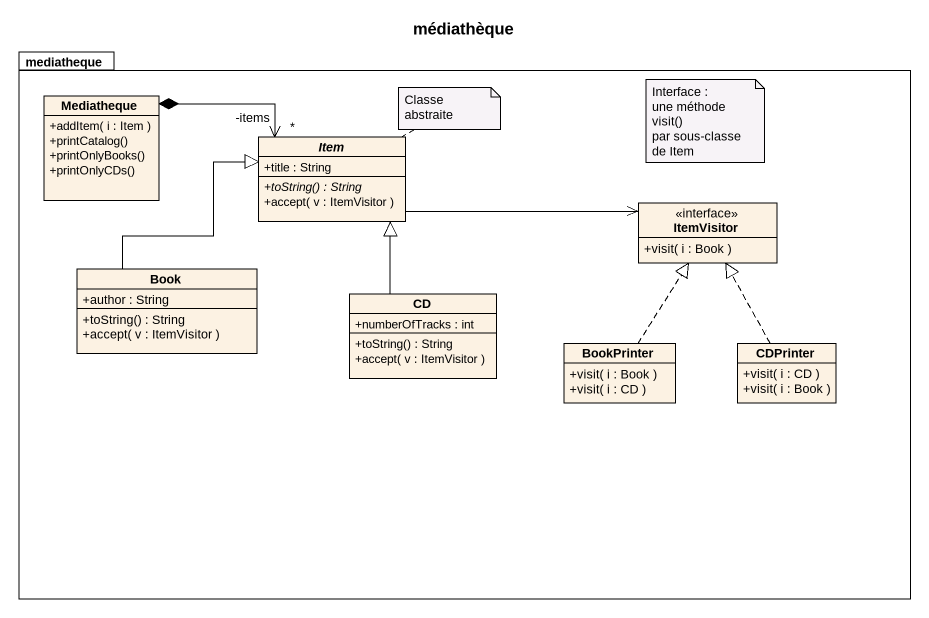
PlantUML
@startuml
title médiathèque
hide circle
hide empty members
skinparam classAttributeIconSize 0
package mediatheque {
  class Mediatheque {
    +addItem( i : Item )
    +printCatalog()
    +printOnlyBooks()
    +printOnlyCDs()
  }
  abstract class Item {
    +title : String
    {abstract} +toString() : String
    +accept( v : ItemVisitor )
  }
  interface ItemVisitor {
    +visit( i : Book )
  }
  class Book {
    +author : String
    +toString() : String
    +accept( v : ItemVisitor )
  }
  class CD {
    +numberOfTracks : int
    +toString() : String
    +accept( v : ItemVisitor )
  }
  class BookPrinter {
    +visit( i : Book )
    +visit( i : CD )
  }
  class CDPrinter {
    +visit( i : CD )
    +visit( i : Book )
  }
}
Mediatheque *-right-> "*\n-items" Item
Item -right-> ItemVisitor
Book -up-|> Item
CD -up-|> Item
BookPrinter .up.|> ItemVisitor
CDPrinter .up.|> ItemVisitor
note top of Item : Classe abstraite
note as N2
  Interface :
  une méthode visit()
  par sous-classe de Item
end note
@enduml
